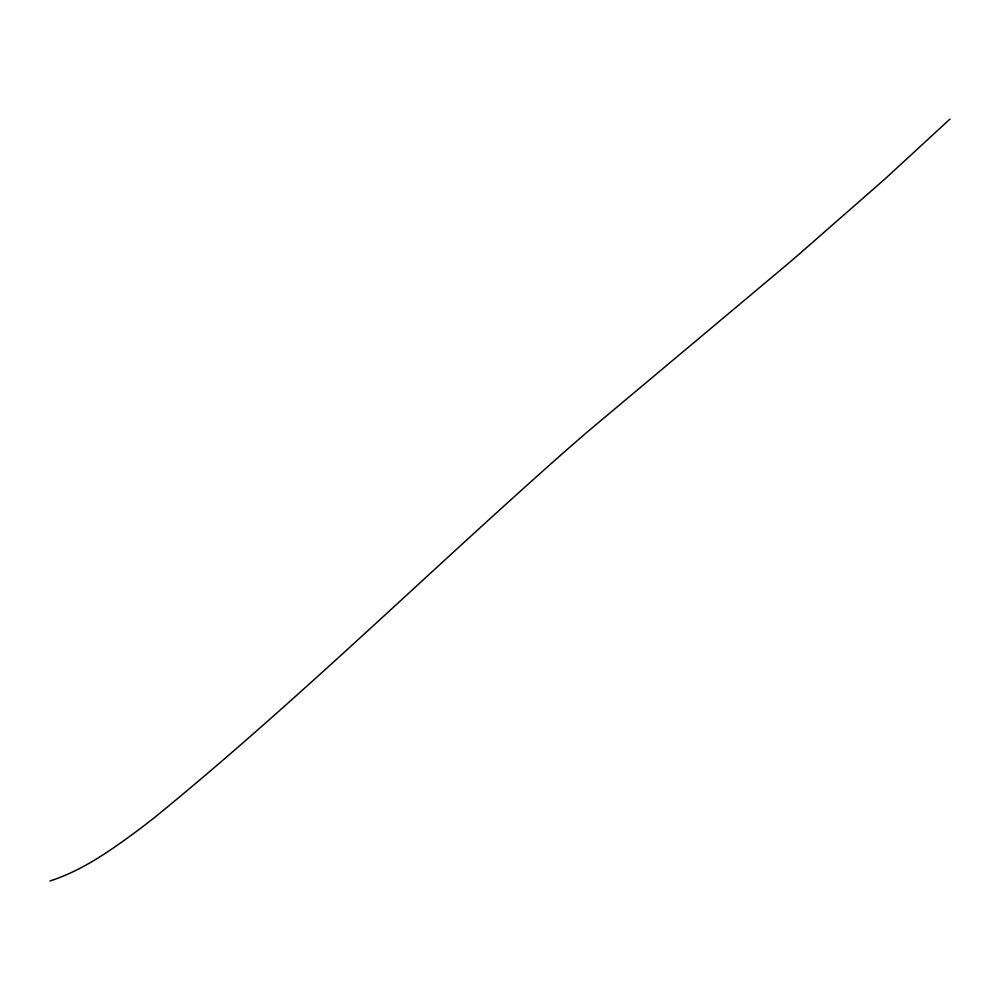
<?xml version="1.0" encoding="UTF-8"?>
<svg xmlns="http://www.w3.org/2000/svg" width="1000" height="1000" viewBox="0 0 1000 1000"><rect width="100%" height="100%" fill="white"/><g stroke="black" fill="none" stroke-linecap="round" stroke-linejoin="round"><path stroke-width="1.5" d="M950 119.062L884.925 179.013L797.6 255.5A601.3 60.275 -41.5 0 1 783.05 267.9L587.8 431.55A391.875 39.288 -41.5 0 0 563.775 452.45C427.05 573.25 296.8 701.488 155.338 816.875A157.537 15.788 -41.5 0 1 139.275 829.325C111.675 849.737 83.05 870.375 50 880.938"/></g></svg>
